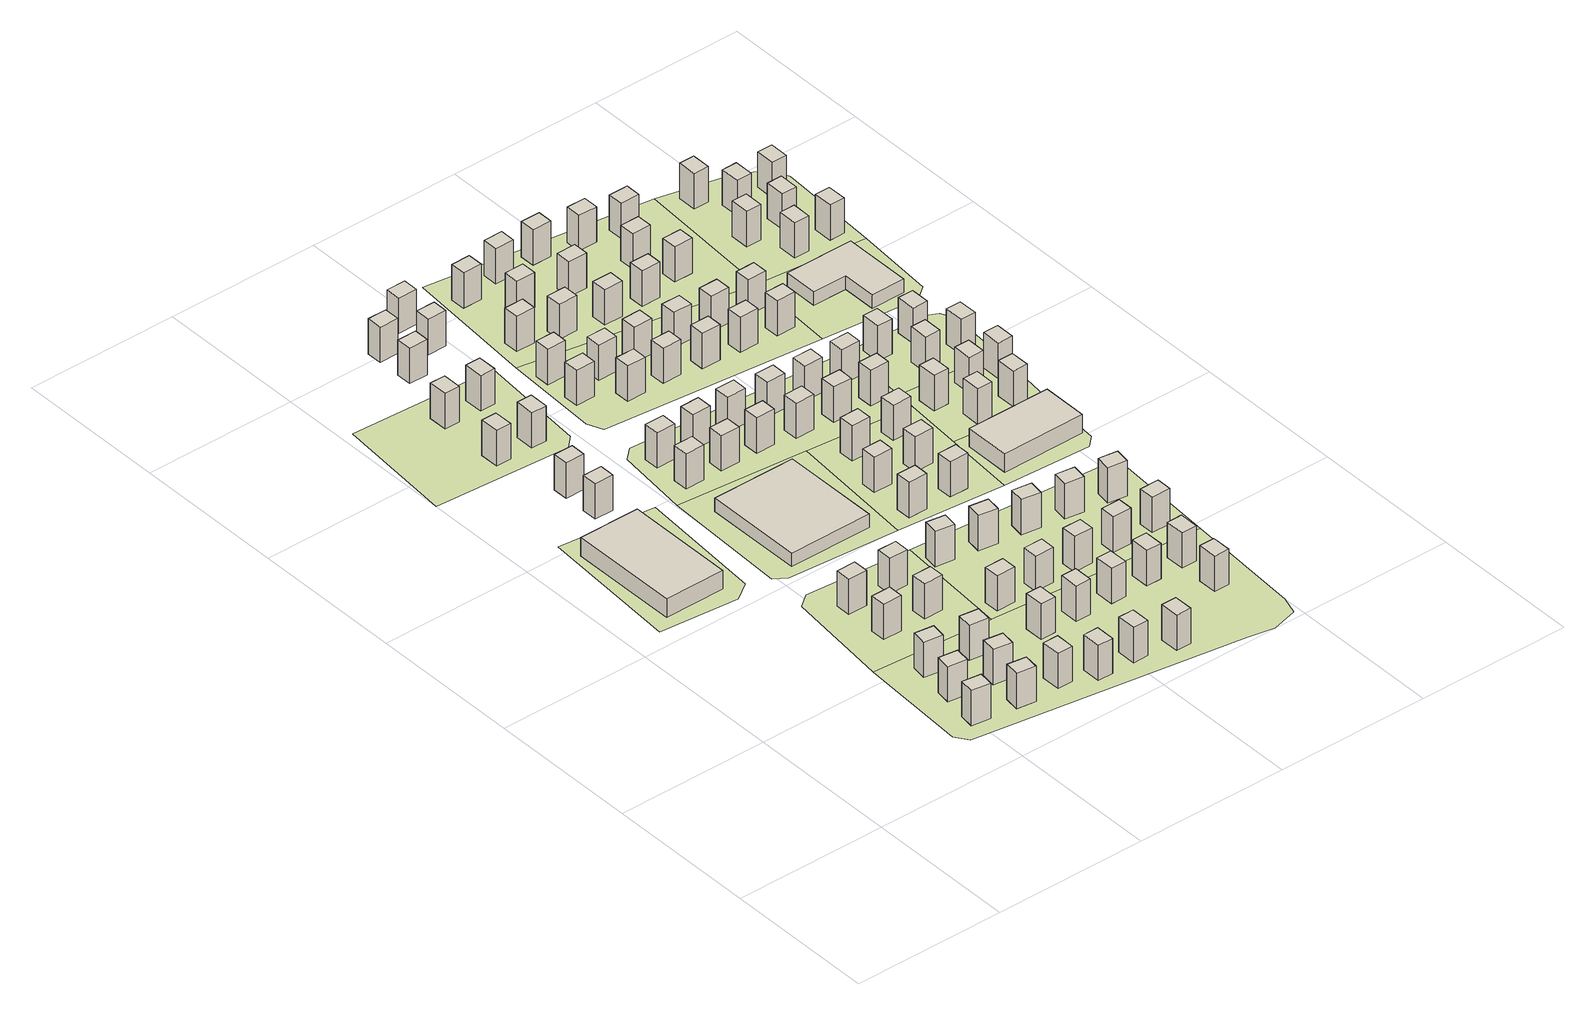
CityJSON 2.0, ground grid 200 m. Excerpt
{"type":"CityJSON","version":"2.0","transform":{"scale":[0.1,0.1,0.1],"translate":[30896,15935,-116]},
"CityObjects":{
"building1":{"type":"Building","geometry":[{"type":"Solid","lod":"1","boundaries":[[[[0,1,2,3]],[[4,5,3,2]],[[4,6,7,5]],[[6,4,2,1]],[[7,6,1,0]],[[7,0,3,5]]]]}]},
"building2":{"type":"Building","geometry":[{"type":"Solid","lod":"1","boundaries":[[[[8,9,10,11]],[[12,13,11,10]],[[12,14,15,13]],[[14,12,10,9]],[[15,14,9,8]],[[15,8,11,13]]]]}]},
"building3":{"type":"Building","geometry":[{"type":"Solid","lod":"1","boundaries":[[[[16,17,18,19]],[[20,21,18,17]],[[22,23,16,19]],[[23,20,17,16]],[[20,23,22,21]],[[22,19,18,21]]]]}]},
"building4":{"type":"Building","geometry":[{"type":"Solid","lod":"1","boundaries":[[[[24,25,26,27]],[[28,29,27,26]],[[28,30,31,29]],[[30,28,26,25]],[[31,30,25,24]],[[31,24,27,29]]]]}]},
"building5":{"type":"Building","geometry":[{"type":"Solid","lod":"1","boundaries":[[[[32,33,34,35]],[[36,37,35,34]],[[36,38,39,37]],[[38,36,34,33]],[[39,38,33,32]],[[39,32,35,37]]]]}]},
"building6":{"type":"Building","geometry":[{"type":"Solid","lod":"1","boundaries":[[[[40,41,42,43]],[[44,45,43,42]],[[44,46,47,45]],[[46,44,42,41]],[[47,46,41,40]],[[47,40,43,45]]]]}]},
"building7":{"type":"Building","geometry":[{"type":"Solid","lod":"1","boundaries":[[[[48,49,50,51]],[[52,53,51,50]],[[54,55,49,48]],[[55,52,50,49]],[[52,55,54,53]],[[54,48,51,53]]]]}]},
"building8":{"type":"Building","geometry":[{"type":"Solid","lod":"1","boundaries":[[[[56,57,58,59]],[[60,61,59,58]],[[62,63,57,56]],[[63,60,58,57]],[[60,63,62,61]],[[62,56,59,61]]]]}]},
"building9":{"type":"Building","geometry":[{"type":"Solid","lod":"1","boundaries":[[[[64,65,66,67]],[[68,69,67,66]],[[70,71,65,64]],[[71,68,66,65]],[[68,71,70,69]],[[70,64,67,69]]]]}]},
"building10":{"type":"Building","geometry":[{"type":"Solid","lod":"1","boundaries":[[[[72,73,74,75]],[[76,77,75,74]],[[76,78,79,77]],[[78,76,74,73]],[[79,78,73,72]],[[79,72,75,77]]]]}]},
"building11":{"type":"Building","geometry":[{"type":"Solid","lod":"1","boundaries":[[[[80,81,82,83]],[[84,85,83,82]],[[86,87,81,80]],[[87,84,82,81]],[[84,87,86,85]],[[86,80,83,85]]]]}]},
"building12":{"type":"Building","geometry":[{"type":"Solid","lod":"1","boundaries":[[[[88,89,90,91]],[[92,93,90,89]],[[94,88,91,95]],[[88,94,92,89]],[[94,95,93,92]],[[91,90,93,95]]]]}]},
"building13":{"type":"Building","geometry":[{"type":"Solid","lod":"1","boundaries":[[[[96,97,98,99]],[[100,101,98,97]],[[102,96,99,103]],[[96,102,100,97]],[[102,103,101,100]],[[99,98,101,103]]]]}]},
"building14":{"type":"Building","geometry":[{"type":"Solid","lod":"1","boundaries":[[[[104,105,106,107]],[[108,109,106,105]],[[110,104,107,111]],[[104,110,108,105]],[[110,111,109,108]],[[107,106,109,111]]]]}]},
"building15":{"type":"Building","geometry":[{"type":"Solid","lod":"1","boundaries":[[[[112,113,114,115]],[[116,117,115,114]],[[118,119,113,112]],[[119,116,114,113]],[[116,119,118,117]],[[118,112,115,117]]]]}]},
"building16":{"type":"Building","geometry":[{"type":"Solid","lod":"1","boundaries":[[[[120,121,122,123]],[[124,125,122,121]],[[126,120,123,127]],[[120,126,124,121]],[[126,127,125,124]],[[123,122,125,127]]]]}]},
"building17":{"type":"Building","geometry":[{"type":"Solid","lod":"1","boundaries":[[[[128,129,130,131]],[[132,133,131,130]],[[134,135,129,128]],[[135,132,130,129]],[[132,135,134,133]],[[134,128,131,133]]]]}]},
"building18":{"type":"Building","geometry":[{"type":"Solid","lod":"1","boundaries":[[[[136,137,138,139]],[[140,141,138,137]],[[142,136,139,143]],[[136,142,140,137]],[[142,143,141,140]],[[139,138,141,143]]]]}]},
"building19":{"type":"Building","geometry":[{"type":"Solid","lod":"1","boundaries":[[[[144,145,146,147]],[[148,149,146,145]],[[150,144,147,151]],[[144,150,148,145]],[[150,151,149,148]],[[147,146,149,151]]]]}]},
"building20":{"type":"Building","geometry":[{"type":"Solid","lod":"1","boundaries":[[[[152,153,154,155]],[[156,157,154,153]],[[158,152,155,159]],[[152,158,156,153]],[[158,159,157,156]],[[155,154,157,159]]]]}]},
"building21":{"type":"Building","geometry":[{"type":"Solid","lod":"1","boundaries":[[[[160,161,162,163]],[[162,164,165,163]],[[161,160,166,167]],[[167,164,162,161]],[[166,165,164,167]],[[166,160,163,165]]]]}]},
"building22":{"type":"Building","geometry":[{"type":"Solid","lod":"1","boundaries":[[[[168,169,170,171]],[[172,173,171,170]],[[174,175,169,168]],[[175,172,170,169]],[[172,175,174,173]],[[174,168,171,173]]]]}]},
"building23":{"type":"Building","geometry":[{"type":"Solid","lod":"1","boundaries":[[[[176,177,178,179]],[[180,181,179,178]],[[182,183,177,176]],[[183,180,178,177]],[[180,183,182,181]],[[182,176,179,181]]]]}]},
"building24":{"type":"Building","geometry":[{"type":"Solid","lod":"1","boundaries":[[[[184,185,186,187]],[[188,189,186,185]],[[190,191,184,187]],[[191,188,185,184]],[[188,191,190,189]],[[190,187,186,189]]]]}]},
"building25":{"type":"Building","geometry":[{"type":"Solid","lod":"1","boundaries":[[[[192,193,194,195]],[[196,197,194,193]],[[198,192,195,199]],[[192,198,196,193]],[[198,199,197,196]],[[195,194,197,199]]]]}]},
"building26":{"type":"Building","geometry":[{"type":"Solid","lod":"1","boundaries":[[[[200,201,202,203]],[[202,204,205,203]],[[201,200,206,207]],[[207,204,202,201]],[[206,205,204,207]],[[206,200,203,205]]]]}]},
"building27":{"type":"Building","geometry":[{"type":"Solid","lod":"1","boundaries":[[[[208,209,210,211]],[[212,213,211,210]],[[214,215,209,208]],[[215,212,210,209]],[[212,215,214,213]],[[214,208,211,213]]]]}]},
"building28":{"type":"Building","geometry":[{"type":"Solid","lod":"1","boundaries":[[[[216,217,218,219]],[[220,221,218,217]],[[222,216,219,223]],[[216,222,220,217]],[[222,223,221,220]],[[219,218,221,223]]]]}]},
"building29":{"type":"Building","geometry":[{"type":"Solid","lod":"1","boundaries":[[[[224,225,226,227]],[[228,227,226,229]],[[225,230,229,226]],[[231,228,229,230]],[[231,224,227,228]],[[225,224,231,230]]]]}]},
"building30":{"type":"Building","geometry":[{"type":"Solid","lod":"1","boundaries":[[[[232,233,234,235]],[[234,236,237,235]],[[233,232,238,239]],[[239,236,234,233]],[[238,237,236,239]],[[238,232,235,237]]]]}]},
"building31":{"type":"Building","geometry":[{"type":"Solid","lod":"1","boundaries":[[[[240,241,242,243]],[[244,245,243,242]],[[246,247,241,240]],[[247,244,242,241]],[[244,247,246,245]],[[246,240,243,245]]]]}]},
"building32":{"type":"Building","geometry":[{"type":"Solid","lod":"1","boundaries":[[[[248,249,250,251]],[[252,253,250,249]],[[254,248,251,255]],[[248,254,252,249]],[[254,255,253,252]],[[251,250,253,255]]]]}]},
"building33":{"type":"Building","geometry":[{"type":"Solid","lod":"1","boundaries":[[[[256,257,258,259]],[[260,261,259,258]],[[262,263,257,256]],[[263,260,258,257]],[[260,263,262,261]],[[262,256,259,261]]]]}]},
"building34":{"type":"Building","geometry":[{"type":"Solid","lod":"1","boundaries":[[[[264,265,266,267]],[[268,269,267,266]],[[270,271,265,264]],[[271,268,266,265]],[[268,271,270,269]],[[270,264,267,269]]]]}]},
"building35":{"type":"Building","geometry":[{"type":"Solid","lod":"1","boundaries":[[[[272,273,274,275]],[[276,277,275,274]],[[278,279,273,272]],[[279,276,274,273]],[[276,279,278,277]],[[278,272,275,277]]]]}]},
"building36":{"type":"Building","geometry":[{"type":"Solid","lod":"1","boundaries":[[[[280,281,282,283]],[[282,284,285,283]],[[281,280,286,287]],[[287,284,282,281]],[[286,285,284,287]],[[286,280,283,285]]]]}]},
"building37":{"type":"Building","geometry":[{"type":"Solid","lod":"1","boundaries":[[[[288,289,290,291]],[[292,293,291,290]],[[294,295,289,288]],[[295,292,290,289]],[[292,295,294,293]],[[294,288,291,293]]]]}]},
"building38":{"type":"Building","geometry":[{"type":"Solid","lod":"1","boundaries":[[[[296,297,298,299]],[[300,301,298,297]],[[302,296,299,303]],[[296,302,300,297]],[[302,303,301,300]],[[299,298,301,303]]]]}]},
"building39":{"type":"Building","geometry":[{"type":"Solid","lod":"1","boundaries":[[[[304,305,306,307]],[[308,307,306,309]],[[305,310,309,306]],[[311,308,309,310]],[[311,304,307,308]],[[305,304,311,310]]]]}]},
"building40":{"type":"Building","geometry":[{"type":"Solid","lod":"1","boundaries":[[[[312,313,314,315]],[[316,317,315,314]],[[318,319,313,312]],[[319,316,314,313]],[[316,319,318,317]],[[318,312,315,317]]]]}]},
"building41":{"type":"Building","geometry":[{"type":"Solid","lod":"1","boundaries":[[[[320,321,322,323]],[[324,325,323,322]],[[326,327,321,320]],[[327,324,322,321]],[[324,327,326,325]],[[326,320,323,325]]]]}]},
"building42":{"type":"Building","geometry":[{"type":"Solid","lod":"1","boundaries":[[[[328,329,330,331]],[[332,333,331,330]],[[334,335,329,328]],[[335,332,330,329]],[[332,335,334,333]],[[334,328,331,333]]]]}]},
"building43":{"type":"Building","geometry":[{"type":"Solid","lod":"1","boundaries":[[[[336,337,338,339]],[[338,340,341,339]],[[337,336,342,343]],[[343,340,338,337]],[[342,341,340,343]],[[342,336,339,341]]]]}]},
"building44":{"type":"Building","geometry":[{"type":"Solid","lod":"1","boundaries":[[[[344,345,346,347]],[[348,349,347,346]],[[350,351,345,344]],[[351,348,346,345]],[[348,351,350,349]],[[350,344,347,349]]]]}]},
"building45":{"type":"Building","geometry":[{"type":"Solid","lod":"1","boundaries":[[[[352,353,354,355]],[[356,357,355,354]],[[358,359,353,352]],[[359,356,354,353]],[[356,359,358,357]],[[358,352,355,357]]]]}]},
"building46":{"type":"Building","geometry":[{"type":"Solid","lod":"1","boundaries":[[[[360,361,362,363]],[[364,365,363,362]],[[366,367,361,360]],[[367,364,362,361]],[[364,367,366,365]],[[366,360,363,365]]]]}]},
"building47":{"type":"Building","geometry":[{"type":"Solid","lod":"1","boundaries":[[[[368,369,370,371]],[[372,373,371,370]],[[374,375,369,368]],[[375,372,370,369]],[[372,375,374,373]],[[374,368,371,373]]]]}]},
"building48":{"type":"Building","geometry":[{"type":"Solid","lod":"1","boundaries":[[[[376,377,378,379]],[[380,381,378,377]],[[382,376,379,383]],[[376,382,380,377]],[[382,383,381,380]],[[379,378,381,383]]]]}]},
"building49":{"type":"Building","geometry":[{"type":"Solid","lod":"1","boundaries":[[[[384,385,386,387]],[[388,389,387,386]],[[390,384,387,389]],[[388,391,390,389]],[[390,391,385,384]],[[391,388,386,385]]]]}]},
"building50":{"type":"Building","geometry":[{"type":"Solid","lod":"1","boundaries":[[[[392,393,394,395]],[[396,397,395,394]],[[398,399,393,392]],[[399,396,394,393]],[[396,399,398,397]],[[398,392,395,397]]]]}]},
"building51":{"type":"Building","geometry":[{"type":"Solid","lod":"1","boundaries":[[[[400,401,402,403]],[[404,405,403,402]],[[406,407,401,400]],[[407,404,402,401]],[[404,407,406,405]],[[406,400,403,405]]]]}]},
"building52":{"type":"Building","geometry":[{"type":"Solid","lod":"1","boundaries":[[[[408,409,410,411]],[[412,413,411,410]],[[414,415,409,408]],[[415,412,410,409]],[[412,415,414,413]],[[414,408,411,413]]]]}]},
"building53":{"type":"Building","geometry":[{"type":"Solid","lod":"1","boundaries":[[[[416,417,418,419]],[[420,421,419,418]],[[422,423,417,416]],[[423,420,418,417]],[[420,423,422,421]],[[422,416,419,421]]]]}]},
"building54":{"type":"Building","geometry":[{"type":"Solid","lod":"1","boundaries":[[[[424,425,426,427]],[[428,429,427,426]],[[430,431,425,424]],[[431,428,426,425]],[[428,431,430,429]],[[430,424,427,429]]]]}]},
"building55":{"type":"Building","geometry":[{"type":"Solid","lod":"1","boundaries":[[[[432,433,434,435]],[[434,436,437,435]],[[433,432,438,439]],[[439,436,434,433]],[[438,437,436,439]],[[438,432,435,437]]]]}]},
"building56":{"type":"Building","geometry":[{"type":"Solid","lod":"1","boundaries":[[[[440,441,442,443]],[[444,445,443,442]],[[446,447,441,440]],[[447,444,442,441]],[[444,447,446,445]],[[446,440,443,445]]]]}]},
"building57":{"type":"Building","geometry":[{"type":"Solid","lod":"1","boundaries":[[[[448,449,450,451]],[[452,453,451,450]],[[454,455,449,448]],[[455,452,450,449]],[[452,455,454,453]],[[454,448,451,453]]]]}]},
"building58":{"type":"Building","geometry":[{"type":"Solid","lod":"1","boundaries":[[[[456,457,458,459]],[[460,461,459,458]],[[462,463,457,456]],[[463,460,458,457]],[[460,463,462,461]],[[462,456,459,461]]]]}]},
"building59":{"type":"Building","geometry":[{"type":"Solid","lod":"1","boundaries":[[[[464,465,466,467]],[[468,469,466,465]],[[470,464,467,471]],[[464,470,468,465]],[[470,471,469,468]],[[467,466,469,471]]]]}]},
"building60":{"type":"Building","geometry":[{"type":"Solid","lod":"1","boundaries":[[[[472,473,474,475]],[[476,477,475,474]],[[478,479,473,472]],[[479,476,474,473]],[[476,479,478,477]],[[478,472,475,477]]]]}]},
"building61":{"type":"Building","geometry":[{"type":"Solid","lod":"1","boundaries":[[[[480,481,482,483]],[[484,485,483,482]],[[486,487,481,480]],[[487,484,482,481]],[[484,487,486,485]],[[486,480,483,485]]]]}]},
"building62":{"type":"Building","geometry":[{"type":"Solid","lod":"1","boundaries":[[[[488,489,490,491]],[[492,493,490,489]],[[494,488,491,495]],[[488,494,492,489]],[[494,495,493,492]],[[491,490,493,495]]]]}]},
"building63":{"type":"Building","geometry":[{"type":"Solid","lod":"1","boundaries":[[[[496,497,498,499]],[[500,501,499,498]],[[502,496,499,501]],[[500,503,502,501]],[[502,503,497,496]],[[503,500,498,497]]]]}]},
"building64":{"type":"Building","geometry":[{"type":"Solid","lod":"1","boundaries":[[[[504,505,506,507]],[[508,509,507,506]],[[510,511,505,504]],[[511,508,506,505]],[[508,511,510,509]],[[510,504,507,509]]]]}]},
"building65":{"type":"Building","geometry":[{"type":"Solid","lod":"1","boundaries":[[[[512,513,514,515]],[[516,517,515,514]],[[518,519,513,512]],[[519,516,514,513]],[[516,519,518,517]],[[518,512,515,517]]]]}]},
"building66":{"type":"Building","geometry":[{"type":"Solid","lod":"1","boundaries":[[[[520,521,522,523]],[[524,525,523,522]],[[526,527,521,520]],[[527,524,522,521]],[[524,527,526,525]],[[526,520,523,525]]]]}]},
"building67":{"type":"Building","geometry":[{"type":"Solid","lod":"1","boundaries":[[[[528,529,530,531]],[[532,533,531,530]],[[534,535,529,528]],[[535,532,530,529]],[[532,535,534,533]],[[534,528,531,533]]]]}]},
"building68":{"type":"Building","geometry":[{"type":"Solid","lod":"1","boundaries":[[[[536,537,538,539]],[[538,540,541,539]],[[537,536,542,543]],[[543,540,538,537]],[[542,541,540,543]],[[542,536,539,541]]]]}]},
"building69":{"type":"Building","geometry":[{"type":"Solid","lod":"1","boundaries":[[[[544,545,546,547]],[[548,549,547,546]],[[550,551,545,544]],[[551,548,546,545]],[[548,551,550,549]],[[550,544,547,549]]]]}]},
"building70":{"type":"Building","geometry":[{"type":"Solid","lod":"1","boundaries":[[[[552,553,554,555]],[[556,557,555,554]],[[558,559,553,552]],[[559,556,554,553]],[[556,559,558,557]],[[558,552,555,557]]]]}]},
"building71":{"type":"Building","geometry":[{"type":"Solid","lod":"1","boundaries":[[[[560,561,562,563]],[[564,565,563,562]],[[566,567,561,560]],[[567,564,562,561]],[[564,567,566,565]],[[566,560,563,565]]]]}]},
"building72":{"type":"Building","geometry":[{"type":"Solid","lod":"1","boundaries":[[[[568,569,570,571]],[[572,573,571,570]],[[574,575,569,568]],[[575,572,570,569]],[[572,575,574,573]],[[574,568,571,573]]]]}]},
"building73":{"type":"Building","geometry":[{"type":"Solid","lod":"1","boundaries":[[[[576,577,578,579]],[[580,581,579,578]],[[582,576,579,581]],[[580,583,582,581]],[[582,583,577,576]],[[583,580,578,577]]]]}]},
"building74":{"type":"Building","geometry":[{"type":"Solid","lod":"1","boundaries":[[[[584,585,586,587]],[[588,589,587,586]],[[590,591,585,584]],[[591,588,586,585]],[[588,591,590,589]],[[590,584,587,589]]]]}]},
"building75":{"type":"Building","geometry":[{"type":"Solid","lod":"1","boundaries":[[[[592,593,594,595]],[[596,597,595,594]],[[598,599,593,592]],[[599,596,594,593]],[[596,599,598,597]],[[598,592,595,597]]]]}]},
"building76":{"type":"Building","geometry":[{"type":"Solid","lod":"1","boundaries":[[[[600,601,602,603]],[[604,605,603,602]],[[606,607,601,600]],[[607,604,602,601]],[[604,607,606,605]],[[606,600,603,605]]]]}]},
"building77":{"type":"Building","geometry":[{"type":"Solid","lod":"1","boundaries":[[[[608,609,610,611]],[[610,612,613,611]],[[609,608,614,615]],[[615,612,610,609]],[[614,613,612,615]],[[614,608,611,613]]]]}]},
"building78":{"type":"Building","geometry":[{"type":"Solid","lod":"1","boundaries":[[[[616,617,618,619]],[[620,621,619,618]],[[622,623,617,616]],[[623,620,618,617]],[[620,623,622,621]],[[622,616,619,621]]]]}]},
"building79":{"type":"Building","geometry":[{"type":"Solid","lod":"1","boundaries":[[[[624,625,626,627]],[[628,629,627,626]],[[630,631,625,624]],[[631,628,626,625]],[[628,631,630,629]],[[630,624,627,629]]]]}]},
"building80":{"type":"Building","geometry":[{"type":"Solid","lod":"1","boundaries":[[[[632,633,634,635]],[[636,637,634,633]],[[638,639,632,635]],[[639,636,633,632]],[[636,639,638,637]],[[638,635,634,637]]]]}]},
"building81":{"type":"Building","geometry":[{"type":"Solid","lod":"1","boundaries":[[[[640,641,642,643]],[[644,645,642,641]],[[646,640,643,647]],[[640,646,644,641]],[[646,647,645,644]],[[643,642,645,647]]]]}]},
"building82":{"type":"Building","geometry":[{"type":"Solid","lod":"1","boundaries":[[[[648,649,650,651]],[[652,653,650,649]],[[654,648,651,655]],[[648,654,652,649]],[[654,655,653,652]],[[651,650,653,655]]]]}]},
"building83":{"type":"Building","geometry":[{"type":"Solid","lod":"1","boundaries":[[[[656,657,658,659]],[[660,661,659,658]],[[662,663,657,656]],[[663,660,658,657]],[[660,663,662,661]],[[662,656,659,661]]]]}]},
"building84":{"type":"Building","geometry":[{"type":"Solid","lod":"1","boundaries":[[[[664,665,666,667]],[[668,669,667,666]],[[670,671,665,664]],[[671,668,666,665]],[[668,671,670,669]],[[670,664,667,669]]]]}]},
"building85":{"type":"Building","geometry":[{"type":"Solid","lod":"1","boundaries":[[[[672,673,674,675]],[[676,677,675,674]],[[678,679,673,672]],[[679,676,674,673]],[[676,679,678,677]],[[678,672,675,677]]]]}]},
"building86":{"type":"Building","geometry":[{"type":"Solid","lod":"1","boundaries":[[[[680,681,682,683]],[[684,685,683,682]],[[686,687,681,680]],[[687,684,682,681]],[[684,687,686,685]],[[686,680,683,685]]]]}]},
"building87":{"type":"Building","geometry":[{"type":"Solid","lod":"1","boundaries":[[[[688,689,690,691]],[[690,692,693,691]],[[689,688,694,695]],[[695,692,690,689]],[[694,693,692,695]],[[694,688,691,693]]]]}]},
"building88":{"type":"Building","geometry":[{"type":"Solid","lod":"1","boundaries":[[[[696,697,698,699]],[[700,701,698,697]],[[702,696,699,703]],[[696,702,700,697]],[[702,703,701,700]],[[699,698,701,703]]]]}]},
"building89":{"type":"Building","geometry":[{"type":"Solid","lod":"1","boundaries":[[[[704,705,706,707]],[[708,709,706,705]],[[710,704,707,711]],[[704,710,708,705]],[[710,711,709,708]],[[707,706,709,711]]]]}]},
"building90":{"type":"Building","geometry":[{"type":"Solid","lod":"1","boundaries":[[[[712,713,714,715]],[[716,717,714,713]],[[718,712,715,719]],[[712,718,716,713]],[[718,719,717,716]],[[715,714,717,719]]]]}]},
"building91":{"type":"Building","geometry":[{"type":"Solid","lod":"1","boundaries":[[[[720,721,722,723]],[[724,725,722,721]],[[726,720,723,727]],[[720,726,724,721]],[[726,727,725,724]],[[723,722,725,727]]]]}]},
"building92":{"type":"Building","geometry":[{"type":"Solid","lod":"1","boundaries":[[[[728,729,730,731]],[[732,733,731,730]],[[734,735,729,728]],[[735,732,730,729]],[[732,735,734,733]],[[734,728,731,733]]]]}]},
"building93":{"type":"Building","geometry":[{"type":"Solid","lod":"1","boundaries":[[[[736,737,738,739]],[[740,741,738,737]],[[742,736,739,743]],[[736,742,740,737]],[[742,743,741,740]],[[739,738,741,743]]]]}]},
"building94":{"type":"Building","geometry":[{"type":"Solid","lod":"1","boundaries":[[[[744,745,746,747]],[[748,749,746,745]],[[750,744,747,751]],[[744,750,748,745]],[[750,751,749,748]],[[747,746,749,751]]]]}]},
"building95":{"type":"Building","geometry":[{"type":"Solid","lod":"1","boundaries":[[[[752,753,754,755]],[[756,757,754,753]],[[758,752,755,759]],[[752,758,756,753]],[[758,759,757,756]],[[755,754,757,759]]]]}]},
"building96":{"type":"Building","geometry":[{"type":"Solid","lod":"1","boundaries":[[[[760,761,762,763]],[[764,765,766,767,762,761]],[[768,769,767,766]],[[770,771,760,763,769,768]],[[771,764,761,760]],[[764,771,770,765]],[[769,763,762,767]],[[770,768,766,765]]]]}]},
"building97":{"type":"Building","geometry":[{"type":"Solid","lod":"1","boundaries":[[[[772,773,774,775]],[[776,777,774,773]],[[778,772,775,779]],[[772,778,776,773]],[[778,779,777,776]],[[775,774,777,779]]]]}]},
"building98":{"type":"Building","geometry":[{"type":"Solid","lod":"1","boundaries":[[[[780,781,782,783]],[[784,785,782,781]],[[786,780,783,787]],[[780,786,784,781]],[[786,787,785,784]],[[783,782,785,787]]]]}]},
"building99":{"type":"Building","geometry":[{"type":"Solid","lod":"1","boundaries":[[[[788,789,790,791]],[[792,793,790,789]],[[794,788,791,795]],[[788,794,792,789]],[[794,795,793,792]],[[791,790,793,795]]]]}]},
"building100":{"type":"Building","geometry":[{"type":"Solid","lod":"1","boundaries":[[[[796,797,798,799]],[[800,801,798,797]],[[802,796,799,803]],[[796,802,800,797]],[[802,803,801,800]],[[799,798,801,803]]]]}]},
"building101":{"type":"Building","geometry":[{"type":"Solid","lod":"1","boundaries":[[[[804,805,806,807]],[[808,809,806,805]],[[810,804,807,811]],[[804,810,808,805]],[[810,811,809,808]],[[807,806,809,811]]]]}]},
"building102":{"type":"Building","geometry":[{"type":"Solid","lod":"1","boundaries":[[[[812,813,814,815]],[[816,817,814,813]],[[818,812,815,819]],[[812,818,816,813]],[[818,819,817,816]],[[815,814,817,819]]]]}]},
"building103":{"type":"Building","geometry":[{"type":"Solid","lod":"1","boundaries":[[[[820,821,822,823]],[[824,825,822,821]],[[826,820,823,827]],[[820,826,824,821]],[[826,827,825,824]],[[823,822,825,827]]]]}]},
"landuse1":{"type":"LandUse","geometry":[{"type":"MultiSurface","lod":"1","boundaries":[[[828,829,830,831,832]]]}]},
"landuse2":{"type":"LandUse","geometry":[{"type":"MultiSurface","lod":"1","boundaries":[[[833,834,835,836,837]]]}]},
"landuse3":{"type":"LandUse","geometry":[{"type":"MultiSurface","lod":"1","boundaries":[[[838,839,840,841,842]]]}]},
"landuse4":{"type":"LandUse","geometry":[{"type":"MultiSurface","lod":"1","boundaries":[[[835,843,844,845,846,847,848,849,836]]]}]},
"landuse5":{"type":"LandUse","geometry":[{"type":"MultiSurface","lod":"1","boundaries":[[[850,851,852,853,854]]]}]},
"landuse6":{"type":"LandUse","geometry":[{"type":"MultiSurface","lod":"1","boundaries":[[[855,851,852,856,857,858]]]}]},
"landuse7":{"type":"LandUse","attributes":{"name":"luse5"},"geometry":[{"type":"MultiSurface","lod":"1","boundaries":[[[859,860,834,835,843]]]}]},
"landuse8":{"type":"LandUse","geometry":[{"type":"MultiSurface","lod":"1","boundaries":[[[861,855,851,850]]]}]},
"landuse9":{"type":"LandUse","geometry":[{"type":"MultiSurface","lod":"1","boundaries":[[[862,863,864,865,866]]]}]},
"landuse10":{"type":"LandUse","geometry":[{"type":"MultiSurface","lod":"1","boundaries":[[[863,867,868,864]]]}]},
"landuse11":{"type":"LandUse","geometry":[{"type":"MultiSurface","lod":"1","boundaries":[[[869,870,871,861,872]]]}]},
"landuse12":{"type":"LandUse","geometry":[{"type":"MultiSurface","lod":"1","boundaries":[[[870,873,874,855,871]]]}]},
"landuse13":{"type":"LandUse","geometry":[{"type":"MultiSurface","lod":"1","boundaries":[[[875,876,858,874,873,877]]]}]},
"landuse14":{"type":"LandUse","geometry":[{"type":"MultiSurface","lod":"1","boundaries":[[[878,879,863,862,880]]]}]},
"landuse15":{"type":"LandUse","geometry":[{"type":"MultiSurface","lod":"1","boundaries":[[[881,882,867,863,879,883]]]}]}
},
"vertices":[
[1926,773,489],[1953,971,489],[1953,971,9],[1926,773,9],[2201,936,9],[2173,738,9],[2201,936,489],[2173,738,489],
[2007,1267,489],[2034,1465,489],[2034,1465,9],[2007,1267,9],[2282,1431,9],[2254,1233,9],[2282,1431,489],[2254,1233,489],
[638,5847,259],[638,5847,9],[638,4397,9],[638,4397,259],[1438,5847,9],[1438,4397,9],[1438,4397,259],[1438,5847,259],
[2088,1772,489],[2115,1970,489],[2115,1970,9],[2088,1772,9],[2363,1935,9],[2335,1737,9],[2363,1935,489],[2335,1737,489],
[2500,693,489],[2528,891,489],[2528,891,9],[2500,693,9],[2775,857,9],[2748,659,9],[2775,857,489],[2748,659,489],
[2581,1187,489],[2609,1386,489],[2609,1386,9],[2581,1187,9],[2856,1351,9],[2829,1153,9],[2856,1351,489],[2829,1153,489],
[2192,2575,489],[2192,2775,489],[2192,2775,9],[2192,2575,9],[2442,2775,9],[2442,2575,9],[2442,2575,489],[2442,2775,489],
[1182,6254,489],[1182,6454,489],[1182,6454,9],[1182,6254,9],[1432,6454,9],[1432,6254,9],[1432,6254,489],[1432,6454,489],
[2192,3165,489],[2192,3365,489],[2192,3365,9],[2192,3165,9],[2442,3365,9],[2442,3165,9],[2442,3165,489],[2442,3365,489],
[2662,1692,489],[2690,1890,489],[2690,1890,9],[2662,1692,9],[2937,1856,9],[2910,1657,9],[2937,1856,489],[2910,1657,489],
[1182,6744,489],[1182,6944,489],[1182,6944,9],[1182,6744,9],[1432,6944,9],[1432,6744,9],[1432,6744,489],[1432,6944,489],
[977,7928,489],[977,7928,9],[977,7678,9],[977,7678,489],[1177,7928,9],[1177,7678,9],[1177,7928,489],[1177,7678,489],
[3080,932,489],[3080,932,9],[3080,682,9],[3080,682,489],[3280,932,9],[3280,682,9],[3280,932,489],[3280,682,489],
[977,8798,489],[977,8798,9],[977,8548,9],[977,8548,489],[1177,8798,9],[1177,8548,9],[1177,8798,489],[1177,8548,489],
[2772,2575,489],[2772,2775,489],[2772,2775,9],[2772,2575,9],[3022,2775,9],[3022,2575,9],[3022,2575,489],[3022,2775,489],
[3507,761,489],[3507,761,9],[3507,511,9],[3507,511,489],[3707,761,9],[3707,511,9],[3707,761,489],[3707,511,489],
[2772,3165,489],[2772,3365,489],[2772,3365,9],[2772,3165,9],[3022,3365,9],[3022,3165,9],[3022,3165,489],[3022,3365,489],
[1477,7928,489],[1477,7928,9],[1477,7678,9],[1477,7678,489],[1677,7928,9],[1677,7678,9],[1677,7928,489],[1677,7678,489],
[3507,1731,489],[3507,1731,9],[3507,1481,9],[3507,1481,489],[3707,1731,9],[3707,1481,9],[3707,1731,489],[3707,1481,489],
[1477,8798,489],[1477,8798,9],[1477,8548,9],[1477,8548,489],[1677,8798,9],[1677,8548,9],[1677,8798,489],[1677,8548,489],
[1203,9420,489],[1203,9620,489],[1203,9620,9],[1203,9420,9],[1453,9620,9],[1453,9420,9],[1453,9420,489],[1453,9620,489],
[2290,6036,489],[2290,6236,489],[2290,6236,9],[2290,6036,9],[2540,6236,9],[2540,6036,9],[2540,6036,489],[2540,6236,489],
[3467,2179,489],[3467,2379,489],[3467,2379,9],[3467,2179,9],[3717,2379,9],[3717,2179,9],[3717,2179,489],[3717,2379,489],
[2270,5528,189],[2270,5528,9],[2270,4228,9],[2270,4228,189],[3370,5528,9],[3370,4228,9],[3370,4228,189],[3370,5528,189],
[4007,761,489],[4007,761,9],[4007,511,9],[4007,511,489],[4207,761,9],[4207,511,9],[4207,761,489],[4207,511,489],
[1203,9920,489],[1203,10120,489],[1203,10120,9],[1203,9920,9],[1453,10120,9],[1453,9920,9],[1453,9920,489],[1453,10120,489],
[2290,6526,489],[2290,6726,489],[2290,6726,9],[2290,6526,9],[2540,6726,9],[2540,6526,9],[2540,6526,489],[2540,6726,489],
[4007,1731,489],[4007,1731,9],[4007,1481,9],[4007,1481,489],[4207,1731,9],[4207,1481,9],[4207,1731,489],[4207,1481,489],
[3741,3384,489],[3741,3384,9],[3494,3421,9],[3494,3421,489],[3464,3223,489],[3464,3223,9],[3712,3186,9],[3712,3186,489],
[1693,9689,489],[1693,9889,489],[1693,9889,9],[1693,9689,9],[1943,9889,9],[1943,9689,9],[1943,9689,489],[1943,9889,489],
[2790,6036,489],[2790,6236,489],[2790,6236,9],[2790,6036,9],[3040,6236,9],[3040,6036,9],[3040,6036,489],[3040,6236,489],
[4507,631,489],[4507,631,9],[4507,381,9],[4507,381,489],[4707,631,9],[4707,381,9],[4707,631,489],[4707,381,489],
[4017,2179,489],[4017,2379,489],[4017,2379,9],[4017,2179,9],[4267,2379,9],[4267,2179,9],[4267,2179,489],[4267,2379,489],
[2342,7951,489],[2342,8151,489],[2342,8151,9],[2342,7951,9],[2592,8151,9],[2592,7951,9],[2592,7951,489],[2592,8151,489],
[2790,6526,489],[2790,6726,489],[2790,6726,9],[2790,6526,9],[3040,6726,9],[3040,6526,9],[3040,6526,489],[3040,6726,489],
[1693,10189,489],[1693,10389,489],[1693,10389,9],[1693,10189,9],[1943,10389,9],[1943,10189,9],[1943,10189,489],[1943,10389,489],
[2342,8441,489],[2342,8641,489],[2342,8641,9],[2342,8441,9],[2592,8641,9],[2592,8441,9],[2592,8441,489],[2592,8641,489],
[4507,1731,489],[4507,1731,9],[4507,1481,9],[4507,1481,489],[4707,1731,9],[4707,1481,9],[4707,1731,489],[4707,1481,489],
[4285,3303,489],[4285,3303,9],[4038,3340,9],[4038,3340,489],[4008,3142,489],[4008,3142,9],[4256,3105,9],[4256,3105,489],
[3814,4081,489],[3814,4281,489],[3814,4281,9],[3814,4081,9],[4064,4281,9],[4064,4081,9],[4064,4081,489],[4064,4281,489],
[3290,6036,489],[3290,6236,489],[3290,6236,9],[3290,6036,9],[3540,6236,9],[3540,6036,9],[3540,6036,489],[3540,6236,489],
[2816,7653,489],[2816,7853,489],[2816,7853,9],[2816,7653,9],[3066,7853,9],[3066,7653,9],[3066,7653,489],[3066,7853,489],
[2465,9115,489],[2465,9315,489],[2465,9315,9],[2465,9115,9],[2715,9315,9],[2715,9115,9],[2715,9115,489],[2715,9315,489],
[3814,4671,489],[3814,4871,489],[3814,4871,9],[3814,4671,9],[4064,4871,9],[4064,4671,9],[4064,4671,489],[4064,4871,489],
[4567,2179,489],[4567,2379,489],[4567,2379,9],[4567,2179,9],[4817,2379,9],[4817,2179,9],[4817,2179,489],[4817,2379,489],
[3290,6526,489],[3290,6726,489],[3290,6726,9],[3290,6526,9],[3540,6726,9],[3540,6526,9],[3540,6526,489],[3540,6726,489],
[2816,8143,489],[2816,8343,489],[2816,8343,9],[2816,8143,9],[3066,8343,9],[3066,8143,9],[3066,8143,489],[3066,8343,489],
[5007,1731,489],[5007,1731,9],[5007,1481,9],[5007,1481,489],[5207,1731,9],[5207,1481,9],[5207,1731,489],[5207,1481,489],
[4552,3061,489],[4582,3258,489],[4582,3258,9],[4552,3061,9],[4829,3221,9],[4800,3024,9],[4800,3024,489],[4829,3221,489],
[2524,10086,489],[2524,10286,489],[2524,10286,9],[2524,10086,9],[2774,10286,9],[2774,10086,9],[2774,10086,489],[2774,10286,489],
[3994,5261,489],[3994,5461,489],[3994,5461,9],[3994,5261,9],[4244,5461,9],[4244,5261,9],[4244,5261,489],[4244,5461,489],
[3790,5966,489],[3790,6166,489],[3790,6166,9],[3790,5966,9],[4040,6166,9],[4040,5966,9],[4040,5966,489],[4040,6166,489],
[3316,7653,489],[3316,7853,489],[3316,7853,9],[3316,7653,9],[3566,7853,9],[3566,7653,9],[3566,7653,489],[3566,7853,489],
[4394,4081,489],[4394,4281,489],[4394,4281,9],[4394,4081,9],[4644,4281,9],[4644,4081,9],[4644,4081,489],[4644,4281,489],
[2959,8987,489],[2959,9187,489],[2959,9187,9],[2959,8987,9],[3209,9187,9],[3209,8987,9],[3209,8987,489],[3209,9187,489],
[3790,6456,489],[3790,6656,489],[3790,6656,9],[3790,6456,9],[4040,6656,9],[4040,6456,9],[4040,6456,489],[4040,6656,489],
[2874,9599,489],[2874,9799,489],[2874,9799,9],[2874,9599,9],[3124,9799,9],[3124,9599,9],[3124,9599,489],[3124,9799,489],
[3316,8143,489],[3316,8343,489],[3316,8343,9],[3316,8143,9],[3566,8343,9],[3566,8143,9],[3566,8143,489],[3566,8343,489],
[5507,1181,489],[5507,1181,9],[5507,931,9],[5507,931,489],[5707,1181,9],[5707,931,9],[5707,1181,489],[5707,931,489],
[5117,2179,489],[5117,2379,489],[5117,2379,9],[5117,2179,9],[5367,2379,9],[5367,2179,9],[5367,2179,489],[5367,2379,489],
[4394,4671,489],[4394,4871,489],[4394,4871,9],[4394,4671,9],[4644,4871,9],[4644,4671,9],[4644,4671,489],[4644,4871,489],
[5507,1731,489],[5507,1731,9],[5507,1481,9],[5507,1481,489],[5707,1731,9],[5707,1481,9],[5707,1731,489],[5707,1481,489],
[5096,2979,489],[5126,3177,489],[5126,3177,9],[5096,2979,9],[5373,3140,9],[5343,2942,9],[5343,2942,489],[5373,3140,489],
[4290,5926,489],[4290,6126,489],[4290,6126,9],[4290,5926,9],[4540,6126,9],[4540,5926,9],[4540,5926,489],[4540,6126,489],
[3816,7583,489],[3816,7783,489],[3816,7783,9],[3816,7583,9],[4066,7783,9],[4066,7583,9],[4066,7583,489],[4066,7783,489],
[3073,10194,489],[3073,10394,489],[3073,10394,9],[3073,10194,9],[3323,10394,9],[3323,10194,9],[3323,10194,489],[3323,10394,489],
[4574,5261,489],[4574,5461,489],[4574,5461,9],[4574,5261,9],[4824,5461,9],[4824,5261,9],[4824,5261,489],[4824,5461,489],
[3506,8866,489],[3506,9066,489],[3506,9066,9],[3506,8866,9],[3756,9066,9],[3756,8866,9],[3756,8866,489],[3756,9066,489],
[4290,6416,489],[4290,6616,489],[4290,6616,9],[4290,6416,9],[4540,6616,9],[4540,6416,9],[4540,6416,489],[4540,6616,489],
[3816,8073,489],[3816,8273,489],[3816,8273,9],[3816,8073,9],[4066,8273,9],[4066,8073,9],[4066,8073,489],[4066,8273,489],
[5667,2179,489],[5667,2379,489],[5667,2379,9],[5667,2179,9],[5917,2379,9],[5917,2179,9],[5917,2179,489],[5917,2379,489],
[3532,9505,489],[3532,9705,489],[3532,9705,9],[3532,9505,9],[3782,9705,9],[3782,9505,9],[3782,9505,489],[3782,9705,489],
[5640,2898,489],[5670,3096,489],[5670,3096,9],[5640,2898,9],[5917,3059,9],[5887,2861,9],[5887,2861,489],[5917,3059,489],
[4790,5896,489],[4790,6096,489],[4790,6096,9],[4790,5896,9],[5040,6096,9],[5040,5896,9],[5040,5896,489],[5040,6096,489],
[4316,7543,489],[4316,7743,489],[4316,7743,9],[4316,7543,9],[4566,7743,9],[4566,7543,9],[4566,7543,489],[4566,7743,489],
[3603,10194,489],[3603,10394,489],[3603,10394,9],[3603,10194,9],[3853,10394,9],[3853,10194,9],[3853,10194,489],[3853,10394,489],
[4036,8866,489],[4036,9066,489],[4036,9066,9],[4036,8866,9],[4286,9066,9],[4286,8866,9],[4286,8866,489],[4286,9066,489],
[4790,6386,489],[4790,6586,489],[4790,6586,9],[4790,6386,9],[5040,6586,9],[5040,6386,9],[5040,6386,489],[5040,6586,489],
[4316,8033,489],[4316,8233,489],[4316,8233,9],[4316,8033,9],[4566,8233,9],[4566,8033,9],[4566,8033,489],[4566,8233,489],
[5139,4642,259],[5139,4642,9],[5139,4042,9],[5139,4042,259],[6239,4642,9],[6239,4042,9],[6239,4042,259],[6239,4642,259],
[5259,5634,489],[5259,5634,9],[5259,5384,9],[5259,5384,489],[5459,5634,9],[5459,5384,9],[5459,5634,489],[5459,5384,489],
[5468,5144,489],[5468,5144,9],[5468,4894,9],[5468,4894,489],[5668,5144,9],[5668,4894,9],[5668,5144,489],[5668,4894,489],
[4816,7513,489],[4816,7713,489],[4816,7713,9],[4816,7513,9],[5066,7713,9],[5066,7513,9],[5066,7513,489],[5066,7713,489],
[4150,10073,489],[4150,10273,489],[4150,10273,9],[4150,10073,9],[4400,10273,9],[4400,10073,9],[4400,10073,489],[4400,10273,489],
[4816,8003,489],[4816,8203,489],[4816,8203,9],[4816,8003,9],[5066,8203,9],[5066,8003,9],[5066,8003,489],[5066,8203,489],
[4386,9447,489],[4386,9647,489],[4386,9647,9],[4386,9447,9],[4636,9647,9],[4636,9447,9],[4636,9447,489],[4636,9647,489],
[4585,8974,489],[4585,9174,489],[4585,9174,9],[4585,8974,9],[4835,9174,9],[4835,8974,9],[4835,8974,489],[4835,9174,489],
[5365,6711,489],[5365,6711,9],[5365,6461,9],[5365,6461,489],[5565,6711,9],[5565,6461,9],[5565,6711,489],[5565,6461,489],
[5759,5634,489],[5759,5634,9],[5759,5384,9],[5759,5384,489],[5959,5634,9],[5959,5384,9],[5959,5634,489],[5959,5384,489],
[5634,6221,489],[5634,6221,9],[5634,5971,9],[5634,5971,489],[5834,6221,9],[5834,5971,9],[5834,6221,489],[5834,5971,489],
[5968,5144,489],[5968,5144,9],[5968,4894,9],[5968,4894,489],[6168,5144,9],[6168,4894,9],[6168,5144,489],[6168,4894,489],
[4644,9946,489],[4644,10146,489],[4644,10146,9],[4644,9946,9],[4894,10146,9],[4894,9946,9],[4894,9946,489],[4894,10146,489],
[6169,5634,489],[6169,5634,9],[6169,5384,9],[6169,5384,489],[6369,5634,9],[6369,5384,9],[6369,5634,489],[6369,5384,489],
[5865,6711,489],[5865,6711,9],[5865,6461,9],[5865,6461,489],[6065,6711,9],[6065,6461,9],[6065,6711,489],[6065,6461,489],
[6134,6221,489],[6134,6221,9],[6134,5971,9],[6134,5971,489],[6334,6221,9],[6334,5971,9],[6334,6221,489],[6334,5971,489],
[5478,8132,189],[5478,8132,9],[5478,7682,9],[5478,7682,189],[6378,8132,9],[6378,7232,9],[5928,7232,9],[5928,7682,9],[5928,7232,189],[5928,7682,189],[6378,7232,189],[6378,8132,189],
[5596,9206,489],[5596,9206,9],[5596,8956,9],[5596,8956,489],[5796,9206,9],[5796,8956,9],[5796,9206,489],[5796,8956,489],
[5865,8716,489],[5865,8716,9],[5865,8466,9],[5865,8466,489],[6065,8716,9],[6065,8466,9],[6065,8716,489],[6065,8466,489],
[5596,10096,489],[5596,10096,9],[5596,9846,9],[5596,9846,489],[5796,10096,9],[5796,9846,9],[5796,10096,489],[5796,9846,489],
[5876,9706,489],[5876,9706,9],[5876,9456,9],[5876,9456,489],[6076,9706,9],[6076,9456,9],[6076,9706,489],[6076,9456,489],
[6096,9206,489],[6096,9206,9],[6096,8956,9],[6096,8956,489],[6296,9206,9],[6296,8956,9],[6296,9206,489],[6296,8956,489],
[6365,8716,489],[6365,8716,9],[6365,8466,9],[6365,8466,489],[6565,8716,9],[6565,8466,9],[6565,8716,489],[6565,8466,489],
[6376,9706,489],[6376,9706,9],[6376,9456,9],[6376,9456,489],[6576,9706,9],[6576,9456,9],[6576,9706,489],[6576,9456,489],
[1681,4310,9],[1448,4154,9],[412,4242,9],[553,6127,9],[1815,5995,9],
[2059,3732,9],[3445,3631,9],[3323,2102,9],[1734,2203,9],[1892,3604,9],
[1935,7572,9],[2063,9036,9],[148,9122,9],[6,7540,9],[1790,7434,9],
[6116,1904,9],[6004,338,9],[5930,99,9],[5593,4,9],[5239,70,9],[1757,586,9],[1642,749,9],
[3574,3990,9],[3728,5723,9],[2025,5875,9],[1960,4197,9],[2117,4091,9],
[5132,5599,9],[2142,6858,9],[2289,6993,9],[5224,6810,9],
[6211,3241,9],[6050,3445,9],
[4978,3865,9],
[5162,7161,9],[5244,8367,9],[2271,8895,9],[2210,7636,9],[2295,7433,9],
[5376,10262,9],[2425,10658,9],
[6269,3931,9],[6338,4708,9],[5063,4822,9],[6139,3807,9],
[6457,5749,9],[5151,5848,9],
[6432,6689,9],[6325,6743,9],[6515,6507,9],
[6599,7178,9],[6689,8244,9],[6425,7043,9],
[6676,9847,9],[6361,10041,9],[6771,9626,9]
]}
